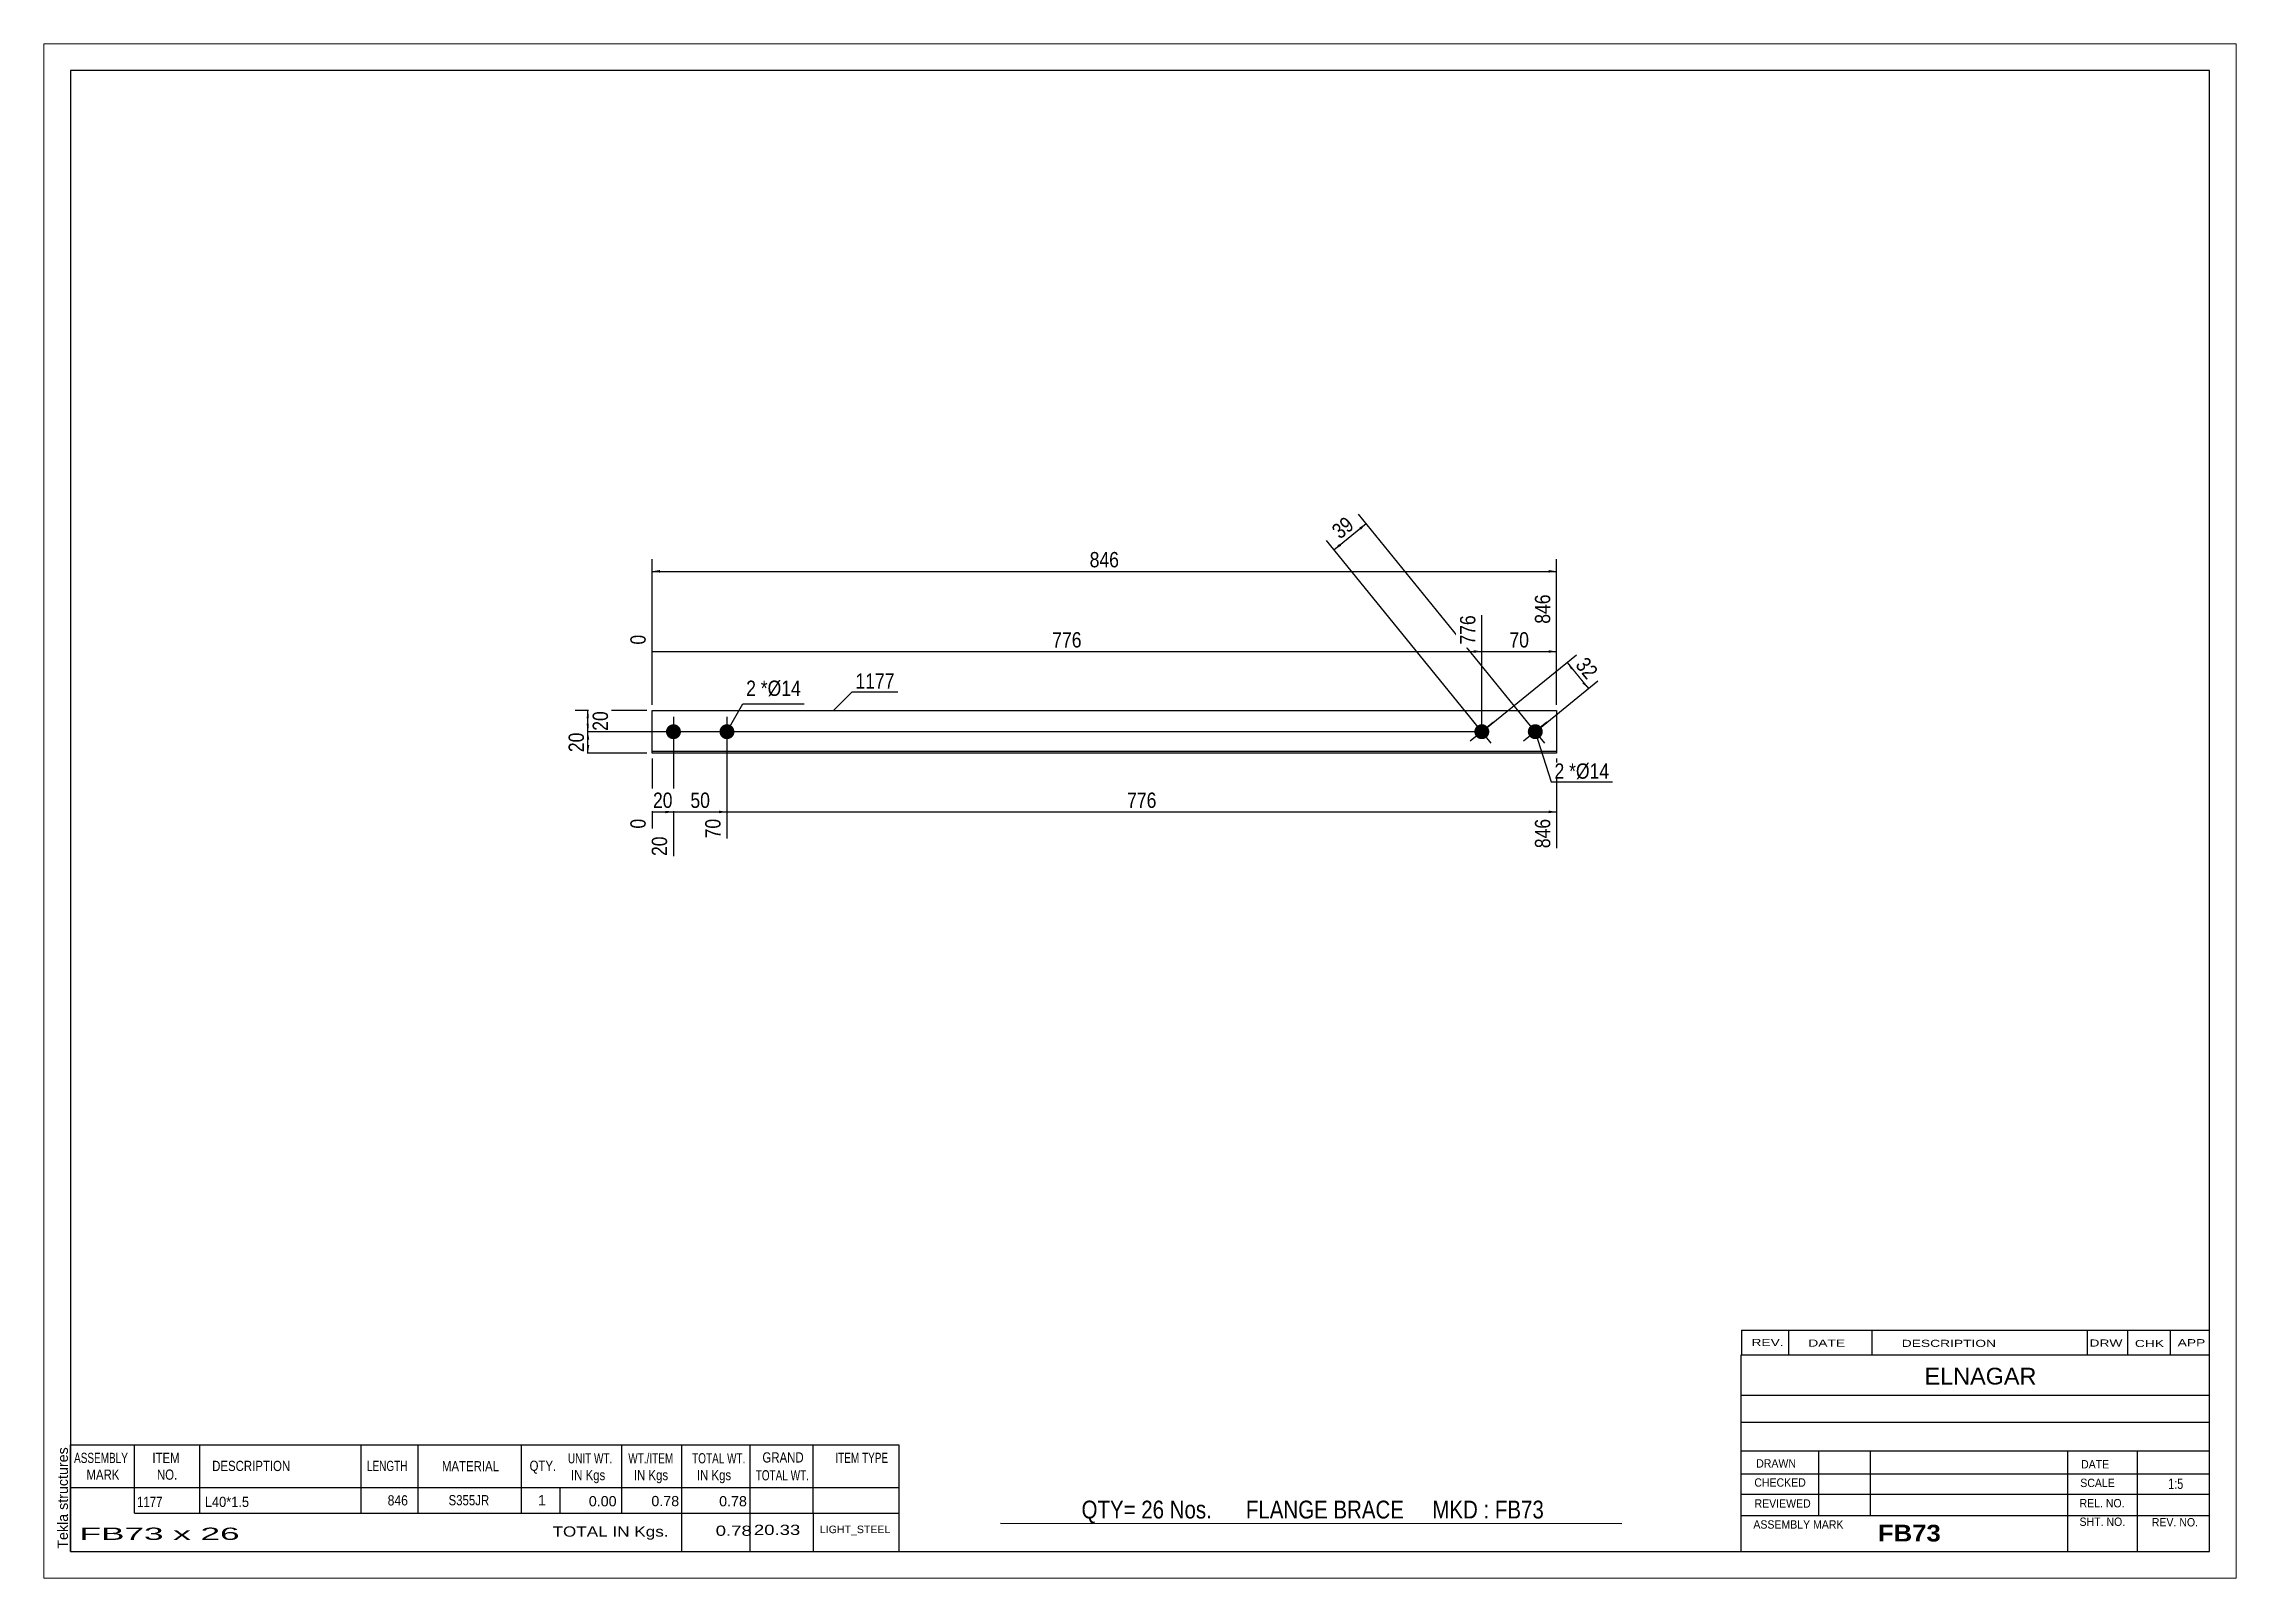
# Paper-space layout 'Layout1' of a CAD drawing. Header units: millimetres. Extents: x 0 to 410, y 0 to 287.
# The model-space entities are those that its viewports show. They can reach past a viewport. Long polylines and large blocks are cut down to what shows.
import ezdxf

# ---------------------------------------------------------------- set-up
doc = ezdxf.new("R2010")
doc.units = ezdxf.units.MM
doc.layers.add('Viewport layer', color=7, linetype='Continuous', plot=False)
doc.styles.add('Arial', font='ARIAL.TTF', dxfattribs={"height": 0.2})
doc.styles.add('Arial Bold', font='ARIALBD.TTF', dxfattribs={"height": 0.2})
doc.styles.add('Arial Narrow', font='ARIALN.TTF', dxfattribs={"height": 0.2})

# ---------------------------------------------------------------- blocks, each defined once
blk = doc.blocks.new('Unknown-627390330-1561')
at = {"color": 5, "linetype": 'Continuous'}
for p, q in [((405, 282), (5, 282)), ((5, 282), (5, 5)), ((405, 5), (405, 282)), ((5, 5), (405, 5))]:
    blk.add_line(p, q, dxfattribs=at)
at = {"color": 174, "linetype": 'Continuous', "style": 'Arial'}
blk.add_text('Tekla structures', height=1.9102, rotation=90, dxfattribs=at).set_placement((4.5, 5.5))
blk = doc.blocks.new('Part-627390330-1227 - 1212')
at = {"color": 2, "linetype": 'Continuous'}
for p, q in [((113.75, 154.33), (113.75, 162.33)), ((113.75, 162.33), (282.92, 162.33)), ((282.92, 162.33), (282.92, 154.33)), ((282.92, 154.63), (113.75, 154.63)), ((282.92, 154.33), (113.75, 154.33))]:
    blk.add_line(p, q, dxfattribs=at)
blk = doc.blocks.new('Bolt-627390330-1228 - 1212')
at = {"linetype": 'Continuous'}
blk.add_hatch(color=3, dxfattribs=at).paths.add_polyline_path([(267.84, 157.45, -1), (270.01, 159.22, -1)])
at = {"color": 3, "linetype": 'Continuous'}
for p, q in [((271.1, 160.1), (266.75, 156.57)), ((270.69, 156.16), (267.16, 160.51))]:
    blk.add_line(p, q, dxfattribs=at)
blk = doc.blocks.new('Bolt-627390330-1229 - 1212')
at = {"linetype": 'Continuous'}
for points in [[(117.75, 156.93, -1), (117.75, 159.73, -1)], [(127.75, 156.93, -1), (127.75, 159.73, -1)]]:
    blk.add_hatch(color=3, dxfattribs=at).paths.add_polyline_path(points)
at = {"color": 3, "linetype": 'Continuous'}
for p, q in [((117.75, 161.13), (117.75, 155.53)), ((127.75, 161.13), (127.75, 155.53)), ((120.55, 158.33), (114.95, 158.33)), ((130.55, 158.33), (124.95, 158.33))]:
    blk.add_line(p, q, dxfattribs=at)
blk = doc.blocks.new('Bolt-627390330-1230 - 1212')
at = {"linetype": 'Continuous'}
blk.add_hatch(color=3, dxfattribs=at).paths.add_polyline_path([(277.84, 157.45, -1), (280.01, 159.22, -1)])
at = {"color": 3, "linetype": 'Continuous'}
for p, q in [((281.1, 160.1), (276.75, 156.57)), ((280.69, 156.16), (277.16, 160.51))]:
    blk.add_line(p, q, dxfattribs=at)
blk = doc.blocks.new('StraightDimension-627390330-1280 - 1212')
at = {"linetype": 'Continuous'}
for points in [[(245.99, 196.5), (247.31, 197.25), (246.3, 196.11)], [(242.61, 193.11), (241.28, 192.36), (242.29, 193.5)]]:
    blk.add_hatch(color=7, dxfattribs=at).paths.add_polyline_path(points)
at = {"color": 7, "linetype": 'Continuous'}
for p, q in [((241.28, 192.36), (247.31, 197.25)), ((278.29, 159.11), (245.89, 199)), ((268.29, 159.11), (239.86, 194.11))]:
    blk.add_line(p, q, dxfattribs=at)
at = {"color": 0}
blk.add_wipeout([(246.09, 196.45), (243.44, 199.71), (239.67, 196.65), (242.32, 193.39)], dxfattribs=at)
at = {"color": 3, "style": 'Arial Narrow'}
blk.add_text('39', height=2.863, rotation=39.0872, dxfattribs=at).set_placement((242.4, 194.24))
blk = doc.blocks.new('StraightDimension-627390330-1237 - 1212')
at = {"linetype": 'Continuous'}
blk.add_hatch(color=7, dxfattribs=at).paths.add_polyline_path([(281.42, 143.58), (282.92, 143.33), (281.42, 143.08)])
at = {"color": 7, "linetype": 'Continuous'}
for p, q in [((127.75, 157.33), (127.75, 138.38)), ((282.92, 153.33), (282.92, 136.55)), ((127.75, 143.33), (282.92, 143.33))]:
    blk.add_line(p, q, dxfattribs=at)
at = {"color": 0}
blk.add_wipeout([(208.68, 143.48), (208.68, 147.68), (201.99, 147.68), (201.99, 143.48)], dxfattribs=at)
at = {"color": 0, "linetype": 'Continuous'}
blk.add_wipeout([(282.32, 142.63), (278.12, 142.63), (278.12, 135.95), (282.32, 135.95)], dxfattribs=at)
at = {"color": 3, "style": 'Arial Narrow'}
blk.add_text('776', height=2.863, dxfattribs=at).set_placement((202.59, 144.08))
at = {"color": 3, "linetype": 'Continuous', "style": 'Arial Narrow'}
blk.add_text('846', height=2.863, rotation=90.0002, dxfattribs=at).set_placement((281.72, 136.55))
blk = doc.blocks.new('StraightDimension-627390330-1238 - 1212')
at = {"linetype": 'Continuous'}
blk.add_hatch(color=7, dxfattribs=at).paths.add_polyline_path([(126.25, 143.58), (127.75, 143.33), (126.25, 143.08)])
at = {"color": 7, "linetype": 'Continuous'}
for p, q in [((117.75, 157.33), (117.75, 135.08)), ((127.75, 157.33), (127.75, 138.38)), ((117.75, 143.33), (127.75, 143.33))]:
    blk.add_line(p, q, dxfattribs=at)
at = {"color": 0}
blk.add_wipeout([(125.18, 143.48), (125.18, 147.68), (120.32, 147.68), (120.32, 143.48)], dxfattribs=at)
at = {"color": 0, "linetype": 'Continuous'}
blk.add_wipeout([(127.15, 142.63), (122.95, 142.63), (122.95, 137.78), (127.15, 137.78)], dxfattribs=at)
at = {"color": 3, "style": 'Arial Narrow'}
blk.add_text('50', height=2.863, dxfattribs=at).set_placement((120.92, 144.08))
at = {"color": 3, "linetype": 'Continuous', "style": 'Arial Narrow'}
blk.add_text('70', height=2.863, rotation=90.0002, dxfattribs=at).set_placement((126.55, 138.38))
blk = doc.blocks.new('StraightDimension-627390330-1239 - 1212')
at = {"linetype": 'Continuous'}
blk.add_hatch(color=7, dxfattribs=at).paths.add_polyline_path([(116.25, 143.58), (117.75, 143.33), (116.25, 143.08)])
at = {"color": 7, "linetype": 'Continuous'}
for p, q in [((117.75, 157.33), (117.75, 135.08)), ((113.75, 153.33), (113.75, 140.21)), ((113.75, 143.33), (117.75, 143.33))]:
    blk.add_line(p, q, dxfattribs=at)
at = {"color": 0}
blk.add_wipeout([(118.18, 143.48), (118.18, 147.68), (113.32, 147.68), (113.32, 143.48)], dxfattribs=at)
at = {"color": 0, "linetype": 'Continuous'}
blk.add_wipeout([(117.15, 139.33), (112.95, 139.33), (112.95, 134.48), (117.15, 134.48)], dxfattribs=at)
blk.add_wipeout([(113.15, 142.63), (108.95, 142.63), (108.95, 139.61), (113.15, 139.61)], dxfattribs=at)
at = {"color": 3, "style": 'Arial Narrow'}
blk.add_text('20', height=2.863, dxfattribs=at).set_placement((113.92, 144.08))
at = {"color": 3, "linetype": 'Continuous', "style": 'Arial Narrow'}
for s, height, p in [('0', 2.86, (112.55, 140.21)), ('20', 2.863, (116.55, 135.08))]:
    blk.add_text(s, height=height, rotation=90.0002, dxfattribs=at).set_placement(p)
blk = doc.blocks.new('StraightDimension-627390330-1252 - 1212')
at = {"linetype": 'Continuous'}
blk.add_hatch(color=7, dxfattribs=at).paths.add_polyline_path([(281.42, 173.58), (282.92, 173.33), (281.42, 173.08)])
at = {"color": 7, "linetype": 'Continuous'}
for p, q in [((282.92, 163.33), (282.92, 184.02)), ((268.92, 159.33), (268.92, 180.12)), ((268.92, 173.33), (282.92, 173.33))]:
    blk.add_line(p, q, dxfattribs=at)
at = {"color": 0}
blk.add_wipeout([(278.35, 173.48), (278.35, 177.68), (273.49, 177.68), (273.49, 173.48)], dxfattribs=at)
at = {"color": 0, "linetype": 'Continuous'}
blk.add_wipeout([(282.32, 184.62), (278.12, 184.62), (278.12, 177.93), (282.32, 177.93)], dxfattribs=at)
at = {"color": 3, "linetype": 'Continuous', "style": 'Arial Narrow'}
blk.add_text('846', height=2.863, rotation=90.0002, dxfattribs=at).set_placement((281.72, 178.53))
at = {"color": 3, "style": 'Arial Narrow'}
blk.add_text('70', height=2.863, dxfattribs=at).set_placement((274.09, 174.08))
blk = doc.blocks.new('StraightDimension-627390330-1253 - 1212')
at = {"linetype": 'Continuous'}
blk.add_hatch(color=7, dxfattribs=at).paths.add_polyline_path([(267.42, 173.58), (268.92, 173.33), (267.42, 173.08)])
at = {"color": 7, "linetype": 'Continuous'}
for p, q in [((113.75, 163.33), (113.75, 176.46)), ((268.92, 159.33), (268.92, 180.12)), ((113.75, 173.33), (268.92, 173.33))]:
    blk.add_line(p, q, dxfattribs=at)
at = {"color": 0, "linetype": 'Continuous'}
for points in [[(268.32, 180.72), (264.12, 180.72), (264.12, 174.03), (268.32, 174.03)], [(113.15, 177.06), (108.95, 177.06), (108.95, 174.03), (113.15, 174.03)]]:
    blk.add_wipeout(points, dxfattribs=at)
at = {"color": 0}
blk.add_wipeout([(194.68, 173.48), (194.68, 177.68), (187.99, 177.68), (187.99, 173.48)], dxfattribs=at)
at = {"color": 3, "linetype": 'Continuous', "style": 'Arial Narrow'}
for s, height, p in [('0', 2.86, (112.55, 174.63)), ('776', 2.863, (267.72, 174.63))]:
    blk.add_text(s, height=height, rotation=90.0002, dxfattribs=at).set_placement(p)
at = {"color": 3, "style": 'Arial Narrow'}
blk.add_text('776', height=2.863, dxfattribs=at).set_placement((188.59, 174.08))
blk = doc.blocks.new('StraightDimension-627390330-1260 - 1212')
at = {"linetype": 'Continuous'}
for points in [[(115.25, 188.08), (113.75, 188.33), (115.25, 188.58)], [(281.42, 188.58), (282.92, 188.33), (281.42, 188.08)]]:
    blk.add_hatch(color=7, dxfattribs=at).paths.add_polyline_path(points)
at = {"color": 7, "linetype": 'Continuous'}
for p, q in [((113.75, 163.33), (113.75, 190.58)), ((282.92, 163.33), (282.92, 190.58)), ((113.75, 188.33), (282.92, 188.33))]:
    blk.add_line(p, q, dxfattribs=at)
at = {"color": 0}
blk.add_wipeout([(201.68, 188.48), (201.68, 192.68), (194.99, 192.68), (194.99, 188.48)], dxfattribs=at)
at = {"color": 3, "style": 'Arial Narrow'}
blk.add_text('846', height=2.863, dxfattribs=at).set_placement((195.59, 189.08))
blk = doc.blocks.new('StraightDimension-627390330-1264 - 1212')
at = {"linetype": 'Continuous'}
for points in [[(101.5, 160.83), (101.75, 162.33), (102, 160.83)], [(102, 159.83), (101.75, 158.33), (101.5, 159.83)]]:
    blk.add_hatch(color=7, dxfattribs=at).paths.add_polyline_path(points)
at = {"color": 7, "linetype": 'Continuous'}
for p, q in [((112.75, 162.33), (99.35, 162.33)), ((101.75, 158.33), (101.75, 162.33)), ((267.92, 158.33), (99.35, 158.33))]:
    blk.add_line(p, q, dxfattribs=at)
at = {"color": 0}
blk.add_wipeout([(106.1, 162.76), (101.9, 162.76), (101.9, 157.91), (106.1, 157.91)], dxfattribs=at)
at = {"color": 3, "style": 'Arial Narrow'}
blk.add_text('20', height=2.863, rotation=90.0002, dxfattribs=at).set_placement((105.5, 158.51))
blk = doc.blocks.new('StraightDimension-627390330-1265 - 1212')
at = {"linetype": 'Continuous'}
for points in [[(101.5, 156.83), (101.75, 158.33), (102, 156.83)], [(102, 155.83), (101.75, 154.33), (101.5, 155.83)]]:
    blk.add_hatch(color=7, dxfattribs=at).paths.add_polyline_path(points)
at = {"color": 7, "linetype": 'Continuous'}
for p, q in [((267.92, 158.33), (99.5, 158.33)), ((101.75, 154.33), (101.75, 158.33)), ((112.75, 154.33), (99.5, 154.33))]:
    blk.add_line(p, q, dxfattribs=at)
at = {"color": 0}
blk.add_wipeout([(101.6, 158.76), (97.4, 158.76), (97.4, 153.91), (101.6, 153.91)], dxfattribs=at)
at = {"color": 3, "style": 'Arial Narrow'}
blk.add_text('20', height=2.863, rotation=90.0002, dxfattribs=at).set_placement((101, 154.51))
blk = doc.blocks.new('StraightDimension-627390330-1274 - 1212')
at = {"linetype": 'Continuous'}
for points in [[(285.63, 169.97), (284.88, 171.3), (286.02, 170.29)], [(288.1, 167.72), (288.85, 166.4), (287.71, 167.41)]]:
    blk.add_hatch(color=7, dxfattribs=at).paths.add_polyline_path(points)
at = {"color": 7, "linetype": 'Continuous'}
for p, q in [((269.7, 158.96), (286.63, 172.71)), ((284.88, 171.3), (288.85, 166.4)), ((279.7, 158.96), (290.6, 167.82))]:
    blk.add_line(p, q, dxfattribs=at)
at = {"color": 0}
blk.add_wipeout([(288.51, 167.06), (291.77, 169.71), (288.71, 173.48), (285.45, 170.83)], dxfattribs=at)
at = {"color": 3, "style": 'Arial Narrow'}
blk.add_text('32', height=2.863, rotation=-50.913, dxfattribs=at).set_placement((286.3, 170.74))
blk = doc.blocks.new('CBS_REVISION-627390330-1577')
at = {"color": 7, "linetype": 'Continuous'}
for p, q in [((317.49, 46.38), (404.99, 46.38)), ((317.49, 46.38), (317.49, 41.75)), ((326.29, 46.38), (326.29, 41.75)), ((341.88, 46.38), (341.88, 41.81)), ((382.14, 46.38), (382.14, 41.75)), ((389.68, 46.38), (389.68, 41.75)), ((397.63, 46.38), (397.63, 41.75)), ((317.49, 41.75), (404.99, 41.75))]:
    blk.add_line(p, q, dxfattribs=at)
at = {"color": 7, "style": 'Arial Narrow', "width": 1.7}
for s, height, p in [('REV.', 1.326, (319.35, 43.43)), ('DATE', 1.326, (329.98, 43.31)), ('DESCRIPTION', 1.3257, (347.46, 43.26)), ('DRW', 1.326, (382.57, 43.32)), ('CHK', 1.326, (391.06, 43.23)), ('APP', 1.326, (399.06, 43.38))]:
    blk.add_text(s, height=height, dxfattribs=at).set_placement(p)
blk = doc.blocks.new('CBS_BOM-627390330-1574')
at = {"color": 7, "linetype": 'Continuous'}
for p, q in [((4.97, 16.97), (4.97, 24.97)), ((4.97, 24.97), (159.89, 24.97)), ((16.97, 16.97), (16.97, 24.97)), ((29.16, 16.97), (29.16, 24.97)), ((59.32, 16.97), (59.32, 24.97)), ((70, 16.97), (70, 24.97)), ((89.32, 16.97), (89.32, 24.97)), ((108.12, 16.97), (108.12, 24.97)), ((119.33, 16.97), (119.33, 24.97)), ((132.12, 16.97), (132.12, 24.97)), ((143.87, 16.97), (143.87, 24.97)), ((159.89, 24.96), (159.89, 16.98)), ((4.97, 16.97), (159.89, 16.97)), ((4.97, 12.17), (4.97, 16.97)), ((16.97, 12.17), (16.97, 16.97)), ((29.16, 12.17), (29.16, 16.97)), ((59.32, 12.17), (59.32, 16.97)), ((70, 12.17), (70, 16.97)), ((89.32, 12.17), (89.32, 16.97)), ((96.58, 12.17), (96.58, 16.97)), ((108.12, 12.17), (108.12, 16.97)), ((119.33, 12.17), (119.33, 16.97)), ((132.12, 12.17), (132.12, 16.97)), ((143.89, 12.17), (143.89, 16.97)), ((159.89, 16.97), (159.89, 12.17)), ((4.97, 4.97), (4.97, 12.15)), ((16.97, 12.17), (159.89, 12.17)), ((119.33, 4.97), (119.33, 12.15)), ((132.12, 4.97), (132.12, 12.15)), ((143.93, 4.97), (143.93, 12.15)), ((159.89, 12.17), (159.89, 4.97)), ((4.97, 4.97), (159.89, 4.97))]:
    blk.add_line(p, q, dxfattribs=at)
at = {"color": 3, "linetype": 'Continuous', "style": 'Arial'}
for s, height, width, p in [('ASSEMBLY', 1.91, 0.7, (5.65, 21.54)), ('ITEM', 1.91, 0.8, (20.3, 21.54)), ('DESCRIPTION', 1.9102, 0.8, (31.48, 20.04)), ('LENGTH', 1.91, 0.7, (60.43, 20.04)), ('MATERIAL', 1.91, 0.8, (74.45, 19.99)), ('QTY.', 1.91, 0.8, (90.84, 20.07)), ('UNIT WT.', 1.91, 0.7, (98.01, 21.47)), ('WT./ITEM', 1.91, 0.7, (109.3, 21.47)), ('TOTAL WT.', 1.91, 0.7, (121.24, 21.47)), ('GRAND', 1.91, 0.8, (134.39, 21.63)), ('ITEM TYPE', 1.91, 0.7, (148.03, 21.55)), ('MARK', 1.91, 0.8, (7.97, 18.41)), ('NO.', 1.91, 0.8, (21.15, 18.41)), ('IN Kgs', 1.91, 0.8, (98.59, 18.33)), ('IN Kgs', 1.91, 0.8, (110.34, 18.33)), ('IN Kgs', 1.91, 0.8, (122.13, 18.33)), ('TOTAL WT.', 1.91, 0.7, (133.13, 18.29))]:
    blk.add_text(s, height=height, dxfattribs=dict(at, width=width)).set_placement(p)
at = {"color": 7, "linetype": 'Continuous', "style": 'Arial'}
for s, width, p in [('1177', 0.8, (17.43, 13.32)), ('L40*1.5', 0.9, (30.1, 13.32)), ('846', 0.85, (64.3, 13.6)), ('S355JR', 0.8, (75.69, 13.63))]:
    blk.add_text(s, height=1.91, dxfattribs=dict(at, width=width)).set_placement(p)
for s, p in [('1', (92.41, 13.63)), ('0.00', (101.92, 13.44)), ('0.78', (113.62, 13.47)), ('0.78', (126.29, 13.44))]:
    blk.add_text(s, height=1.91, dxfattribs=at).set_placement(p)
at = {"color": 6, "linetype": 'Continuous', "style": 'Arial'}
for s, height, width, p in [('FB73 x 26', 2.292, 2.05, (6.69, 7.16)), ('TOTAL IN Kgs.', 1.9102, 1.2, (95.13, 7.77)), ('0.78', 1.91, 1.3, (125.65, 7.92)), ('20.33', 1.91, 1.3, (132.79, 8.08))]:
    blk.add_text(s, height=height, dxfattribs=dict(at, width=width)).set_placement(p)
blk.add_text('LIGHT_STEEL', height=1.4135, dxfattribs=at).set_placement((145.14, 8.42))
blk = doc.blocks.new('CBS_CALLOFF-627390330-1575')
at = {"color": 7, "linetype": 'Continuous'}
blk.add_line((178.88, 10.27), (295.11, 10.25), dxfattribs=at)
at = {"color": 3, "linetype": 'Continuous', "style": 'Arial Narrow'}
blk.add_text('QTY= 26 Nos.      FLANGE BRACE     MKD : FB73', height=3.3405, dxfattribs=at).set_placement((194.07, 11.16))
blk = doc.blocks.new('CBS_NAME_BLOG-627390330-1576')
at = {"color": 7, "linetype": 'Continuous'}
for p, q in [((317.41, 41.75), (404.93, 41.75)), ((317.41, 5.04), (317.41, 41.75)), ((317.41, 34.21), (404.93, 34.21)), ((317.48, 29.16), (405, 29.16)), ((317.41, 23.79), (404.93, 23.79)), ((331.93, 11.68), (331.93, 23.78)), ((341.62, 11.71), (341.62, 23.78)), ((378.53, 5.04), (378.53, 23.77)), ((391.58, 5.04), (391.58, 23.78)), ((317.42, 19.49), (405, 19.51)), ((317.41, 15.74), (404.93, 15.74)), ((317.41, 11.7), (404.93, 11.7)), ((317.41, 5), (405, 5))]:
    blk.add_line(p, q, dxfattribs=at)
at = {"color": 3, "linetype": 'Continuous', "style": 'Arial'}
blk.add_text('ELNAGAR', height=3.133, dxfattribs=at).set_placement((351.73, 36.22))
at = {"color": 3, "linetype": 'Continuous'}
for s, height, style, width, p in [('DRAWN', 1.566, 'Arial', 0.9, (320.24, 20.68)), ('DATE', 1.566, 'Arial', 0.9, (381, 20.52)), ('CHECKED', 1.566, 'Arial', 0.9, (319.89, 17.11)), ('SCALE', 1.566, 'Arial', 0.9, (380.85, 17.04)), ('1:5', 1.957, 'Arial Narrow', 0.9, (397.3, 16.68)), ('REVIEWED', 1.566, 'Arial', 0.9, (319.93, 13.19)), ('REL. NO.', 1.566, 'Arial', 0.9, (380.71, 13.24)), ('ASSEMBLY MARK', 1.5663, 'Arial', 0.9, (319.71, 9.26)), ('FB73', 3.131, 'Arial Bold', 1.1, (342.99, 6.86)), ('SHT. NO.', 1.566, 'Arial', 0.9, (380.71, 9.77)), ('REV. NO.', 1.566, 'Arial', 0.9, (394.23, 9.68))]:
    blk.add_text(s, height=height, dxfattribs=dict(at, style=style, width=width)).set_placement(p)
blk = doc.blocks.new('MarkSet-627390330-1290 - 1212')
at = {"color": 0}
blk.add_wipeout([(284.35, 149.54), (284.35, 152.54), (282.52, 152.54), (282.52, 149.54)], dxfattribs=at)
blk.add_wipeout([(284.35, 149.54), (284.35, 152.54), (282.52, 152.54), (282.52, 149.54)], dxfattribs=at)
at = {"color": 7, "linetype": 'Continuous'}
blk.add_line((278.92, 158.33), (281.92, 148.94), dxfattribs=at)
at = {"color": 0}
blk.add_wipeout([(286.53, 149.54), (286.53, 152.54), (285.25, 152.54), (285.25, 149.54)], dxfattribs=at)
blk.add_wipeout([(286.53, 149.54), (286.53, 152.54), (285.25, 152.54), (285.25, 149.54)], dxfattribs=at)
at = {"color": 3, "style": 'Arial Narrow'}
blk.add_text('2', height=2.86, dxfattribs=at).set_placement((282.52, 149.54))
at = {"color": 0}
blk.add_wipeout([(292.74, 149.54), (292.74, 152.54), (286.53, 152.54), (286.53, 149.54)], dxfattribs=at)
blk.add_wipeout([(292.74, 149.54), (292.74, 152.54), (286.53, 152.54), (286.53, 149.54)], dxfattribs=at)
at = {"color": 7, "linetype": 'Continuous'}
blk.add_line((281.92, 148.94), (293.34, 148.94), dxfattribs=at)
at = {"color": 3, "style": 'Arial Narrow'}
for s, height, p in [('*', 2.86, (285.25, 149.54)), ('Ø14', 2.863, (286.53, 149.54))]:
    blk.add_text(s, height=height, dxfattribs=at).set_placement(p)
blk = doc.blocks.new('Mark-627390330-1285 - 1212')
at = {"color": 0}
blk.add_wipeout([(159.09, 166.37), (159.09, 169.37), (151.78, 169.37), (151.78, 166.37)], dxfattribs=at)
blk.add_wipeout([(159.09, 166.37), (159.09, 169.37), (151.78, 169.37), (151.78, 166.37)], dxfattribs=at)
at = {"color": 7, "linetype": 'Continuous'}
for p, q in [((147.64, 162.24), (151.18, 165.77)), ((151.18, 165.77), (159.69, 165.77))]:
    blk.add_line(p, q, dxfattribs=at)
at = {"color": 3, "style": 'Arial Narrow'}
blk.add_text('1177', height=2.863, dxfattribs=at).set_placement((151.78, 166.37))
blk = doc.blocks.new('Mark-627390330-1293 - 1212')
at = {"color": 0}
blk.add_wipeout([(133.18, 165.03), (133.18, 168.03), (131.35, 168.03), (131.35, 165.03)], dxfattribs=at)
blk.add_wipeout([(133.18, 165.03), (133.18, 168.03), (131.35, 168.03), (131.35, 165.03)], dxfattribs=at)
at = {"color": 7, "linetype": 'Continuous'}
blk.add_line((127.75, 158.33), (130.75, 163.53), dxfattribs=at)
at = {"color": 0}
blk.add_wipeout([(135.36, 165.03), (135.36, 168.03), (134.08, 168.03), (134.08, 165.03)], dxfattribs=at)
blk.add_wipeout([(135.36, 165.03), (135.36, 168.03), (134.08, 168.03), (134.08, 165.03)], dxfattribs=at)
at = {"color": 3, "style": 'Arial Narrow'}
blk.add_text('2', height=2.86, dxfattribs=at).set_placement((131.35, 165.03))
at = {"color": 0}
blk.add_wipeout([(141.57, 165.03), (141.57, 168.03), (135.36, 168.03), (135.36, 165.03)], dxfattribs=at)
blk.add_wipeout([(141.57, 165.03), (141.57, 168.03), (135.36, 168.03), (135.36, 165.03)], dxfattribs=at)
at = {"color": 7, "linetype": 'Continuous'}
blk.add_line((130.75, 163.53), (142.17, 163.53), dxfattribs=at)
at = {"color": 3, "style": 'Arial Narrow'}
for s, height, p in [('*', 2.86, (134.08, 165.03)), ('Ø14', 2.863, (135.36, 165.03))]:
    blk.add_text(s, height=height, dxfattribs=at).set_placement(p)

msp = doc.modelspace()

# ---------------------------------------------------------------- block references
for name in ['Unknown-627390330-1561', 'Part-627390330-1227 - 1212', 'Bolt-627390330-1229 - 1212', 'Bolt-627390330-1228 - 1212', 'Bolt-627390330-1230 - 1212', 'CBS_REVISION-627390330-1577', 'CBS_NAME_BLOG-627390330-1576', 'CBS_BOM-627390330-1574', 'CBS_CALLOFF-627390330-1575']:
    msp.add_blockref(name, (0, 0))

# ---------------------------------------------------------------- next in the draw order: block references
msp.add_blockref('StraightDimension-627390330-1280 - 1212', (0, 0))

# ---------------------------------------------------------------- next in the draw order: block references
msp.add_blockref('StraightDimension-627390330-1237 - 1212', (0, 0))

# ---------------------------------------------------------------- next in the draw order: block references
for name in ['StraightDimension-627390330-1252 - 1212', 'StraightDimension-627390330-1238 - 1212']:
    msp.add_blockref(name, (0, 0))

# ---------------------------------------------------------------- next in the draw order: block references
msp.add_blockref('StraightDimension-627390330-1239 - 1212', (0, 0))

# ---------------------------------------------------------------- next in the draw order: block references
msp.add_blockref('StraightDimension-627390330-1253 - 1212', (0, 0))

# ---------------------------------------------------------------- next in the draw order: block references
msp.add_blockref('StraightDimension-627390330-1260 - 1212', (0, 0))

# ---------------------------------------------------------------- next in the draw order: block references
msp.add_blockref('StraightDimension-627390330-1264 - 1212', (0, 0))

# ---------------------------------------------------------------- next in the draw order: block references
for name in ['Mark-627390330-1285 - 1212', 'StraightDimension-627390330-1265 - 1212']:
    msp.add_blockref(name, (0, 0))

# ---------------------------------------------------------------- next in the draw order: block references
for name in ['StraightDimension-627390330-1274 - 1212', 'Mark-627390330-1293 - 1212']:
    msp.add_blockref(name, (0, 0))

# ---------------------------------------------------------------- next in the draw order: block references
msp.add_blockref('MarkSet-627390330-1290 - 1212', (0, 0))

psp = doc.layouts.get("Layout1")

# ---------------------------------------------------------------- viewports
at = {"layer": 'Viewport layer', "view_target_point": (205, 143.5)}
psp.add_viewport(center=(205, 143.5), size=(410, 287), view_center_point=(0, 0), view_height=287, dxfattribs=at)

doc.saveas('drawing.dxf')
